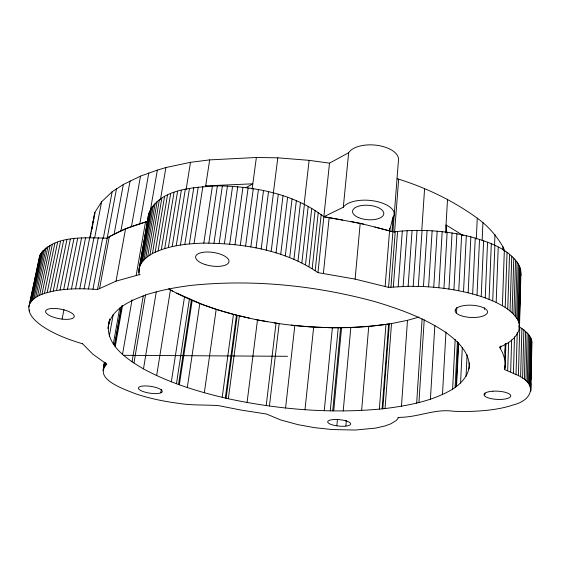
<?xml version="1.0" encoding="UTF-8"?>
<svg xmlns="http://www.w3.org/2000/svg" width="575" height="575" viewBox="0 0 575 575"><rect width="100%" height="100%" fill="white"/><g stroke="black" fill="none" stroke-linecap="round" stroke-linejoin="round"><path stroke-width="0.86" d="M527.297 382.231L528.482 334.327L523.868 329.942L519.764 327.118L518.406 375.583C537.891 384.632 531.99 400.214 513.612 404.843C501.436 408.94 488.563 410.457 475.784 411.175C468.244 411.549 460.69 411.542 453.143 411.226C435.613 408.631 418.88 416.875 401.357 417.292L397.9 417.579M528.432 383.59L529.597 335.807L528.482 334.327M529.359 384.948L530.495 337.295L529.597 335.807M530.064 386.299L531.185 338.783L530.495 337.295M530.445 388.477L530.553 384.064M531.005 364.622L531.135 359.317M530.545 387.651L531.659 340.263L531.185 338.783M530.711 391.611L530.898 383.64M531.005 379.205L531.48 358.822M531.58 354.387L531.659 340.263M530.869 390.31L531.918 341.737M524.371 379.529L525.615 331.387M525.938 380.88L527.153 332.853M520.598 376.877L521.92 328.519M522.589 378.199L523.868 329.942M518.406 375.583L504.57 369.538C506.359 361.876 503.7 353.481 499.352 347.063C510.737 343.455 525.607 330.999 516.76 318.191L518.348 264.011C507.783 248.184 488.254 241.888 470.846 236.85C445.474 230.438 418.895 228.814 392.919 231.941M516.012 374.311L517.263 332.372M517.809 320.023L519.369 266.002L518.348 264.011M518.607 321.849L520.145 268L519.369 266.002M518.923 327.182L518.973 325.385M519.146 323.675L520.67 269.991L520.145 268M519.275 329.037L520.67 269.991M519.477 327.268L520.95 271.968M516.76 318.191L512.095 312.728L513.791 258.082M510.658 371.853L511.642 339.947M513.899 314.539L515.559 260.044M513.425 373.067L514.51 336.792M515.459 316.365L517.076 262.02M505.073 368.402L505.892 343.433M512.095 312.728L507.732 309.17L509.536 254.236M507.696 370.674L508.609 342.269M510.032 310.938L511.779 256.141M507.732 309.17L505.188 307.431L507.049 252.368M504.728 358.836L505.231 343.656M504.57 369.538L504.692 365.98M505.13 352.64L505.253 349.09M502.809 249.442L502.902 246.761C496.477 235.563 487.729 225.745 477.264 218.177C453.387 200.833 426.779 188.018 398.676 179.156L397.081 178.782M503.305 250.233L503.398 247.552L502.902 246.761M500.66 348.766L500.753 346.085M505.188 307.431L502.413 305.728L504.332 250.535M502.413 305.728L496.175 302.443L498.238 247.02M147.682 221.569C133.558 225.35 119.708 230.489 107.194 238.143C85.632 237.928 53.957 234.593 40.056 254.991L29.613 304.046C26.119 313.325 35.255 321.13 41.982 325.924C54.294 334.312 68.425 339.566 82.62 343.807L92.647 354.027L106.799 364.176C92.41 379.227 126.09 389.857 135.52 393.774C149.651 398.497 164.313 401.522 179.077 403.406C192.187 405.555 205.634 404.656 218.701 405.655L240.515 409.982L266.527 414.029L280.535 419.901L298.209 424.724L314.697 427.685L331.847 429.525L355.249 430.05L375.719 428.095L385.178 425.902L390.892 423.782L396.376 420.39L398.719 417.486M494.558 245.417L494.974 234.693M496.175 302.443L492.732 300.876L494.874 245.345M492.732 300.876L485.25 297.915L487.55 242.204M484.897 394.824L484.969 393.056M489.088 299.367L491.309 243.735M485.25 297.915L481.217 296.527L483.618 240.738M484.574 309.522L484.646 307.733M481.217 296.527L477.02 295.219L479.514 239.358M482.159 240.321L482.935 222.482M109.394 320.541C102.961 343.455 126.708 359.066 143.477 368.891C169.97 383.273 199.058 392.064 228.333 398.748C279.673 409.709 332.738 414.007 385.049 408.559C408.3 405.555 432.148 401.271 452.604 389.196C461.624 383.432 470.163 374.196 469.214 362.746M477.02 295.219L472.664 293.983L475.252 238.057M476.301 239.114L477.264 218.177M472.664 293.983L468.158 292.819L470.846 236.85M466.059 376.33L467.073 354.912M468.158 292.819L463.522 291.748L466.303 235.736M460.546 383.087L462.307 347.278M455.098 387.277L457.427 341.665M456.126 386.486L458.354 342.571M456.536 386.17L458.713 343.117M456.521 312.857L456.794 307.553M452.604 389.196L455.192 339.358M463.522 291.748L458.764 290.763L461.653 234.715M458.764 290.763L453.905 289.865L456.902 233.802M442.477 394.587L445.948 332.005M453.905 289.865L448.96 289.06L452.058 232.99M445.582 232.868L447.53 199.123M448.96 289.06L443.936 288.355L447.142 232.278M39.093 259.857L40.056 254.991M430.416 399.244L434.837 325.349M443.936 288.355L438.862 287.752L442.175 231.689M438.862 287.752L433.744 287.248L437.165 231.2M433.744 287.248L428.598 286.846L432.134 230.827M416.667 403.125L422.122 318.823M418.938 402.486L424.221 319.772M29.613 304.046C34.162 295.579 44.606 293.135 53.238 291.115C67.814 288.312 82.778 288.391 97.52 289.52L116.028 281.146L139.208 274.692C136.915 264.184 146.503 256.026 155.142 252.252C170.358 245.381 187.292 243.606 203.802 243.124C243.211 243.297 284.869 249.902 317.961 272.622L355.113 279.105L388.585 287.378L408.135 286.278L423.452 286.544L427.088 230.568M421.777 230.575L424.594 188.564M418.312 286.35L422.057 230.424M413.202 286.264L417.048 230.395M408.135 286.278L412.081 230.482M401.465 406.23L407.495 320.318L419.01 317.084M403.118 286.4L407.172 230.676M398.18 286.623L402.327 230.985M393.329 286.947L397.577 231.409M385.049 408.559L391.51 323.56L407.495 320.318M388.585 287.378L398.432 160.576A25.566 12.988 4.3 0 0 382.749 146.452L379.644 145.741A25.566 12.988 4.3 0 0 348.666 152.72L329.511 163.156L309.12 160.346L277.804 157.83L256.371 157.493L209.674 159.893L190.498 162.315L165.909 167.541L157.356 170.107L140.523 176.115L123.337 184.503L112.168 191.727L101.61 201.811L94.789 212.498L89.873 237.683M379.342 409.156L385.954 324.444L391.51 323.56M394.558 232.3L398.676 179.156M390.957 287.162L395.248 231.675M382.116 408.818L388.657 323.955C352.425 329.195 315.395 328.728 279.162 323.624L257.485 320.002L236.462 315.172C213.037 309.127 190.045 300.912 168.913 289.06M382.806 408.732L389.332 323.833M385.149 286.285L389.771 228.124M374.807 227.039L391.978 231.617L393.156 216.552M361.639 410.442L368.726 326.471L382.885 324.803M345.87 425.881L346.344 420.562M355.113 279.105L360.194 223.323L323.862 216.725C293.847 193.595 254.459 186.35 217.357 185.862C193.868 187.421 157.722 188.377 148.472 215L139.1 268.906M343.21 410.96L350.808 327.599L368.726 326.471M336.885 425.5L337.46 419.312M332.731 410.823L340.616 327.721M333.708 410.838L341.572 327.707M330.273 410.794L338.229 327.75M342.75 220.06L323.862 216.725L343.304 207.237L348.666 152.72M324.264 410.715L332.386 327.815L350.808 327.599M304.994 409.731L313.662 327.153M323.394 273.326L329.18 217.422M315.193 270.609L321.173 214.554M317.961 272.622L329.511 163.156M312.189 268.618L318.255 212.419M520.77 275.878L520.979 273.937M308.962 266.663L315.114 210.328M305.512 264.752L311.758 208.279M285.574 408.02L294.817 325.615M301.853 262.883L308.2 206.281M304.146 204.082L309.12 160.346M297.987 261.064L304.434 204.341M293.933 259.303L300.481 202.472M148.228 217.091L148.472 215M269.438 406.007L279.162 323.624M289.692 257.607L296.348 200.675M266.203 405.605L276.029 323.222L274.246 322.87M285.279 255.983L292.05 198.957M280.715 254.43L287.601 197.326M276.007 252.964L283.008 195.78M271.17 251.577L278.286 194.328M273.305 193.43L277.804 157.83M266.211 250.283L273.456 192.984M247.063 402.507L257.485 320.002M261.165 249.083L268.525 191.741M256.026 247.983L263.508 190.605M228.333 398.748L239.365 315.97M250.822 246.991L258.427 189.585M252.116 189.017L256.371 157.493M245.575 246.1L253.295 188.686M225.321 398.022L236.462 315.172M226.097 398.188L237.209 315.352L218.881 310.169L202.975 304.7L176.647 293.092M240.285 245.324L248.127 187.903M222.209 397.354L233.45 314.453M234.988 244.662L242.945 187.249M204.326 392.761L216.193 309.393M229.684 244.109L237.763 186.717M224.401 243.678L232.595 186.307M219.154 243.362L227.456 186.034M213.965 243.16L222.374 185.883M187.299 387.579L199.798 303.6M208.84 243.081L217.357 185.862M203.802 243.124L212.412 185.977M178.537 384.431L191.382 300.035M179.364 384.725L192.179 300.373M208.265 186.588L205.685 185.89L209.674 159.893M176.46 383.683L189.383 299.194M171.343 381.843L184.474 297.11M194.041 243.556L202.846 186.573M189.355 243.951L198.246 187.062M160.964 392.761L161.259 392.646A12.025 3.443 8.5 0 0 162.179 391.065L161.949 390.605A12.025 3.443 8.5 0 0 144.692 385.933A12.025 3.443 8.5 0 0 141.745 391A12.025 3.443 8.5 0 0 160.59 392.941L161.51 389.282M184.812 244.454L193.782 187.673M186.092 189.721L190.498 162.315M156.659 375.597L170.416 289.987M180.428 245.072L189.47 188.406M172.184 246.632L181.362 190.217M176.209 245.798L185.33 189.254M168.346 247.566L177.582 191.288M143.477 368.891L156.235 291.999M164.716 248.601L174.009 192.46M158.111 250.944L167.483 195.112M161.302 249.73L170.638 193.739M155.142 252.252L164.551 196.578M89.908 237.719L90.21 235.973L90.778 236.454M149.931 255.099L159.376 199.755M132.02 361.797L143.247 295.996M160.403 199.841L165.909 167.541M152.418 253.632L161.848 198.123M133.953 362.998L145.518 294.903M91.971 228.886L92.266 227.161M92.561 225.436L94.789 212.498M143.958 259.886L153.424 205.074M145.698 258.232L155.164 203.234M147.689 256.63L157.147 201.458M136.203 275.217L145.511 221.957L147.732 221.49M122.518 354.373L132.056 299.762M138.884 270.811L148.968 212.937M138.927 272.744L139.38 270.106M140.278 265.176L149.708 210.903M150.154 211.622L157.356 170.107M141.249 263.364L150.693 208.912M142.478 261.603L151.937 206.964M114.411 345.431L121.454 305.886M114.684 345.762L121.72 306.231M115.208 346.718L122.54 305.512M139.79 223.891L148.788 172.96M131.423 226.73L140.523 176.115M113.304 344.123L119.758 307.999M108.718 324.695L109.76 319.003L109.006 323.301M102.961 370.508L104.362 362.437M103.457 368.28L104.557 362.185M109.272 336.303L113.239 314.353M103.478 369.021L104.434 363.738M103.996 367.202L104.787 362.839M104.736 366.16L105.369 362.66M105.671 365.147L105.987 363.393M116.028 281.146L125.566 228.713L145.511 221.957M120.894 230.985L130.101 180.838M114.08 234.312L123.337 184.503M97.52 289.52L116.502 188.722M99.64 288.176L109.308 236.634L125.566 228.713M92.963 289.196L102.724 237.842M103.335 238.237L112.168 191.727M88.471 288.959L98.318 237.647M84.065 288.822L93.984 237.554M94.659 237.798L101.61 201.811M79.745 288.787L89.743 237.568M90.419 236.382L91.102 232.904M91.439 231.172L92.791 224.214M93.128 222.475L93.977 218.133M94.314 216.394L94.997 212.915M90.304 237.619L90.649 235.865M75.541 288.837L85.603 237.683M71.458 288.988L81.585 237.899M67.505 289.232L77.69 238.222M62.078 319.089L62.797 319.19A14.569 4.83 10.7 0 0 69.144 319.204L70.438 319.003A14.569 4.83 10.7 0 0 66.434 310.622A14.569 4.83 10.7 0 0 45.849 310.572A14.569 4.83 10.7 0 0 61.036 318.974L62.078 319.089L63.998 309.494M63.696 289.563L73.938 238.639M56.551 290.512L66.894 239.768M60.037 289.994L70.337 239.157M107.942 328.498C109.832 309.062 130.798 300.466 146.747 294.608C161.022 290.073 175.72 287.385 190.555 285.459C252.188 279.019 314.913 285.329 374.62 301.544C399.69 309.005 424.659 318.076 446.423 332.868C457.247 341.061 469.257 351.692 469.25 366.404L468.927 368.978M53.238 291.115L63.624 240.472M47.179 292.574L57.622 242.154M50.111 291.798L60.526 241.27M41.91 294.35L52.397 244.174M44.44 293.423L54.913 243.124M37.49 296.412L47.998 246.502M39.596 295.342L50.097 245.302M30.353 302.644L40.818 253.446M31.323 301.293L41.81 251.943M29.296 311.557L29.67 309.803M32.523 299.985L43.024 250.492M33.954 298.734L44.462 249.104M35.614 297.541L46.122 247.768M28.807 306.957L39.51 256.579M391.978 231.617L389.562 230.783L392.783 217.925A26.119 12.046 4.6 0 0 378.048 201.782L374.878 201.092A26.119 12.046 4.6 0 0 343.304 207.237M107.194 238.143L109.308 236.634M245.82 187.73L252.813 183.813L205.685 185.89M139.208 274.692L140.113 274.462M383.087 324.782L385.954 324.444M123.726 355.314L287.522 356.299M332.386 327.815L310.277 326.873L291.266 325.17M423.452 286.544L428.598 286.846M276.029 323.222L278.853 323.538M255.365 319.484L267.598 321.713M350.728 221.519L363.572 224.185M238.244 315.574L249.27 318.126M360.194 223.323L389.562 230.783M168.899 288.88L172.658 291.115M463.328 235.606L446.042 224.962L446.782 232.846M82.261 343.419L82.62 343.807M503.398 247.552L504.85 251.483M455.357 309.997L455.127 310.514A16.222 6.131 2.6 0 0 475.173 317.45A16.222 6.131 2.6 0 0 485.458 308.883A16.222 6.131 2.6 0 0 459.892 306.54L458.534 307.072A16.222 6.131 2.6 0 0 455.314 309.752L455.357 309.997M492.955 391.194L491.395 391.331A13.39 4.118 2.9 0 0 487.442 397.591A13.39 4.118 2.9 0 0 508.652 398.022A13.39 4.118 2.9 0 0 501.307 391.525L499.653 391.331A13.39 4.118 2.9 0 0 492.955 391.194M345.561 420.763L344.296 420.44A11.55 3.227 5.6 0 0 327.894 421.252A11.55 3.227 5.6 0 0 340.12 426.197A11.55 3.227 5.6 0 0 349.988 422.747L349.406 422.316A11.55 3.227 5.6 0 0 345.561 420.763M205.426 264.565L204.808 264.421A16.855 6.828 8.5 0 1 198.591 261.424L197.513 260.554A16.855 6.828 8.5 0 1 208.847 252.022A16.855 6.828 8.5 0 1 228.958 261.74A16.855 6.828 8.5 0 1 206.705 264.996L205.426 264.565M358.52 217.594A15.669 7.223 4.6 0 0 383.647 214.525A15.669 7.223 4.6 0 0 362.372 205.419A15.669 7.223 4.6 0 0 358.52 217.594"/></g></svg>
